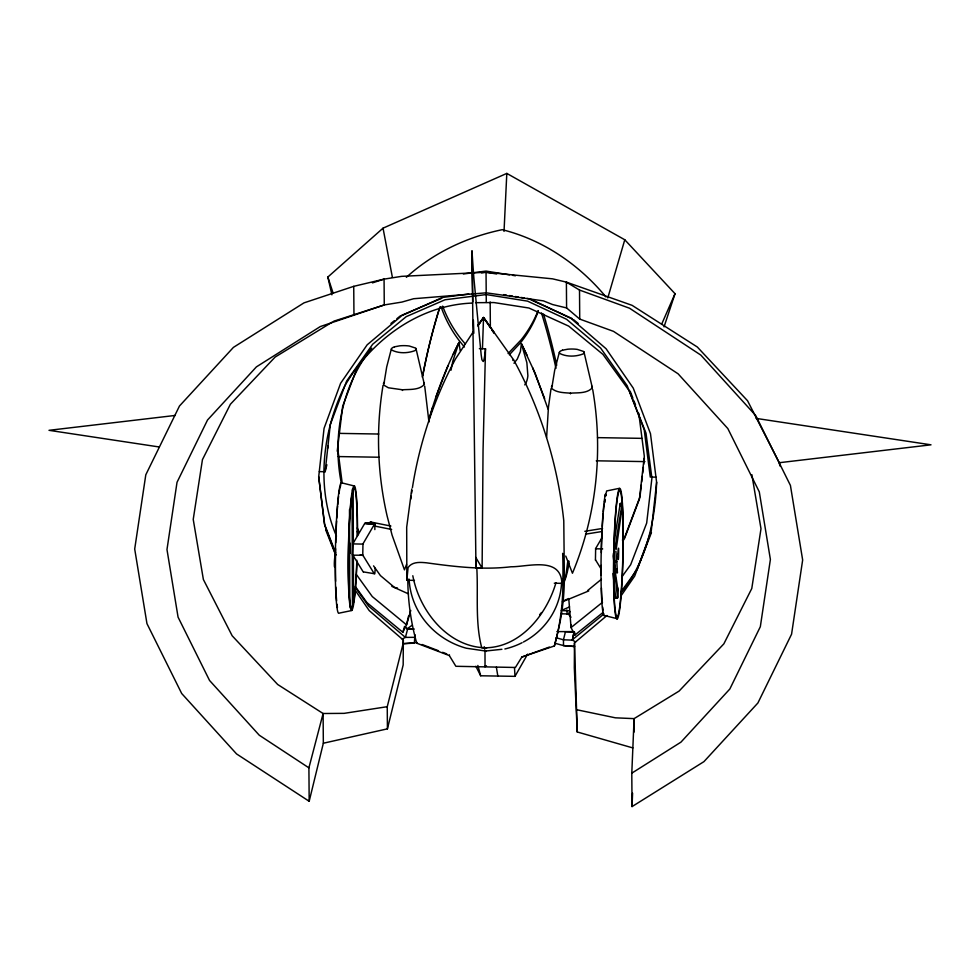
<?xml version="1.0" encoding="UTF-8"?>
<svg xmlns="http://www.w3.org/2000/svg" width="980" height="980" viewBox="0 0 980 980"><rect width="100%" height="100%" fill="white"/><g stroke="black" fill="none" stroke-linecap="round" stroke-linejoin="round"><path stroke-width="1.47" d="M476.856 569.184C478.252 595.179 475.067 622.496 481.731 647.719C518.726 649.63 546.485 615.514 555.966 582.733M402.474 390.444L402.474 389.783L388.399 387.786L383.731 385.079L386.696 366.961L391.375 348.88M570.458 393.825L570.458 393.164C564.137 392.625 556.775 392.833 551.716 388.46L554.68 370.342L559.347 352.261M546.607 437.423L548.445 407.215L551.029 388.68M482.454 348.733L483.544 317.52L513.814 360.138C531.785 393.127 545.272 428.493 554.141 464.998A499.8 459.228 10.8 0 1 563.782 520.87L564.321 573.312A261.476 248.038 13.6 0 1 555.844 639.952L554.398 645.955L521.875 657.029L515.394 667.478L455.872 666.29L449.318 655.571L416.721 643.186A261.476 248.038 13.6 0 1 407.815 578.996M485.517 348.794L483.042 450.665L482.111 568.143L475.974 568.02L471.993 250.978A485.492 43.292 -89.6 0 0 473.879 278.112L481.168 354.772L481.927 359.807L483.25 361.51A48.277 3.454 -88.8 0 0 484.635 356.083L485.517 348.794L479.379 348.672M332.343 322.04L275.135 357.063L230.386 404.262L202.444 459.632L193.232 519.4L203.375 579.486L232.174 635.787L277.671 684.481L323.106 713.514L323.339 743.232L309.178 801.285L236.572 753.939L181.692 693.509L146.951 623.611L134.701 549.021L145.799 474.798L179.463 406.026L233.424 347.385L303.984 302.869L353.731 286.344L384.062 279.129L401.629 276.348L486.043 272.256L552.536 278.835L566.391 282.13L579.511 290.055L629.528 308.222L700.798 355.066L755.678 415.508L790.419 485.406L802.657 559.996L791.571 634.207L757.895 702.991L703.946 761.632L632.051 806.589L632.578 793.151M632.051 806.589L631.794 773.159L634.085 718.634L679.091 691.084L723.84 643.872L751.783 588.502L760.995 528.735L751.868 474.663M504.026 231.39L506.807 173.411L383.033 228.168L327.847 277.046L331.901 294.821M571.218 624.64L571.046 627.555L574.868 635.077L603.19 612.329M355.63 590.916L369.215 610.589L403.331 640.062L403.013 644.056L387.247 706.69L387.418 728.851L323.339 743.232M606.988 615.501L574.476 642.88L577.257 731.974L632.86 747.924M414.454 580.393L406.847 580.234L408.084 567.555C412.286 561.503 420.175 562.202 426.594 562.826C454.549 566.673 482.846 570.127 511.07 566.771C527.852 566.918 561.001 556.064 561.895 583.357L554.288 583.198M375.242 568.253L374.801 573.79L363.666 571.94M620.377 506.403L620.475 503.193L620.156 504.038A395.308 19.955 -81.4 0 0 614.178 541.438M319.345 471.613L325.152 471.711L330.297 424.56L346.651 381.036L372.67 344.25L406.259 316.626L444.969 299.782L486.215 294.564L527.571 301.142L566.538 319.26L600.569 347.998L627.163 385.655L644.203 429.718L650.267 477.052L656.037 477.15M341.432 483.777C332 437.154 341.665 385.593 371.726 348.145M337.23 451.216L342.669 406.21L357.651 366.508M641.337 484.978L639.989 496.762L625.007 536.464L622.423 540.102M641.68 482.025L642.353 476.133M642.684 473.181L643.358 467.276M643.701 464.336L644.375 458.432M563.953 576.154L564.321 573.312M567.861 560.634L565.827 576.228L564.186 580.172M613.529 553.137L613.149 556.052A395.308 12.324 86.4 0 0 615.538 572.749L617.4 572.639L616.8 561.442A381.122 3.504 86.8 0 0 615.857 551.14M383.058 385.299C375.83 428.554 377.288 473.169 387.1 515.897L392.074 535.105L404.458 569.858L406.516 564.505M411.796 488.971L406.688 527.203L406.847 580.234M451.008 370.22L452.821 361.167L459.032 342.424L460.122 350.46M604.476 501.895L604.88 499.506L604.893 502.544M575.652 641.888L572.357 640.136L573.79 633.068M573.79 633.423L572.357 640.136L563.463 639.781L556.162 637.772M408.538 616.138L406.529 624.848L402.829 632.247L366.973 602.639L355.36 586.555M449.318 655.571L449.477 654.91M485.284 665.861L485.247 666.033A2.401 2.279 13.6 0 0 485.86 665.959A2.401 2.279 13.6 0 0 486.423 666.057L486.46 665.886M521.875 657.029L549.327 647.082M387.418 728.851L403.172 664.93L403.331 640.062M327.565 448.546L328.251 445.765M325.152 471.711L326.867 464.753M417.272 642.525L403.356 643.676L414.344 643.149L414.969 634.648M309.178 801.285L308.908 767.842L323.106 713.514L344.139 713.354L387.247 706.69M428.762 420.2C436.223 393.372 446.268 367.194 459.032 342.424L453.262 354.123M614.815 549.168A395.148 19.992 -81.3 0 1 622.006 504.296L622.325 503.463L622.116 507.456A381.122 17.407 -82.7 0 1 616.175 549.4M405.353 626.992L407.656 628.989L405.414 637.392L402.143 639.034M607.796 297.932L624.774 239.769L506.807 173.411M428.958 419.808L432.768 406.81M410.767 610.43L406.529 624.848L372.29 596.575L356.487 574.672M402.829 632.247L404.569 626.416M664.036 326.879L675.024 293.694L624.774 239.769M436.137 396.386L447.921 366.03M651.455 532.544L637.319 569.258L620.769 592.141M351.881 610.503L339.117 613.137A65.329 4.679 -88.8 0 1 335.393 551.85A65.329 4.679 -88.8 0 1 341.163 482.724L353.841 485.872L352.665 488.849A62.438 4.471 -88.8 0 0 348.929 594.407A62.438 4.471 -88.8 0 0 356.941 562.14M619.385 488.322L606.632 490.956L605.432 496.223L605.946 494.876M350.179 553.332L350.338 543.275M359.991 555.17L362.857 555.231L352.592 555.182L352.776 543.9L364.781 523.357L367.623 522.855A4.973 0.625 0.6 0 1 372.645 522.952L374.838 523.565L374.85 529.604M362.968 543.863L362.747 555.513M486.092 651.039L486.178 651.48M595.644 548.543L595.436 560.193M563.966 582.255L565.031 579.768A90.111 85.481 13.4 0 0 569.098 561.246M661.623 324.27L675.024 293.694M475.863 666.278L480.678 675.784L514.99 676.347L527.62 654.138M374.838 523.565L371.996 524.067A4.973 0.625 0.6 0 1 366.961 523.969L364.781 523.357L374.838 523.565L362.821 544.096L352.776 543.9L352.592 555.182M602.32 537.126L595.509 548.788L602.688 548.923M473.377 331.608L455.48 358.962C438.072 391.424 425.345 426.312 417.26 462.242A499.8 459.228 10.8 0 0 412.409 487.685M621.002 595.901L634.709 576.044L651.247 531.001L656.625 482.454L650.487 433.711L633.252 388.117L606.093 348.757L570.862 318.329L529.96 298.888L527.044 298.41M512.834 360.42L513.471 359.55M477.579 325.924L483.544 317.52L494.043 332.343M622.704 541.181L624.456 538.718L639.438 499.016L644.313 456.264L638.776 413.327M383.401 383.56L384.454 382.065M415.961 348.464L424.352 384.38C419.158 390.322 409.689 389.232 402.474 389.783M551.385 386.941L552.438 385.446M583.945 351.845L592.337 387.762C587.143 393.703 577.661 392.613 570.458 393.164M621.014 592.753C646.396 562.177 655.338 519.951 656.6 482.209M478.179 325.041L483.544 317.52A490.625 463.295 -3 0 1 490.074 327.234M621.749 577.048L630.642 564.75L646.678 523.075L651.908 478.179L645.992 433.111L629.295 390.885L602.945 354.393L568.706 326.12L528.918 308.014L493.957 302.563L475.57 302.685M560.915 613.811L568.241 613.933L569.98 611.545M513.986 363.274L517.281 359.06L520.368 351.661L521.409 343.674L535.154 373.319L548.077 409.138M539.625 614.754L541.475 612.537M406.369 277.303C433.221 252.901 466.823 237.025 502.226 229.688C543.165 239.88 579.241 264.661 605.983 296.977M508.081 353.523L521.164 339.803A124.093 117.722 13.6 0 0 538.094 310.587M509.331 354.785L520.417 342.902A124.093 117.722 13.6 0 0 538.302 311.15M587.535 590.634L601.426 579.254M572.357 639.781L603.986 613.933M390.934 323.461L394.475 320.619M396.839 318.721L400.379 315.879M602.516 602.271L571.046 627.555L568.768 598.547L563.279 600.912M407.178 628.829L411.894 625.399M631.794 773.159L680.953 742.142L729.831 689.014L760.333 626.71L770.39 559.47L759.292 491.874L727.822 428.554L678.099 373.809L613.541 331.375L579.731 319.088L566.587 307.941L552.647 304.56L543.398 300.872L486.202 292.824L413.634 298.729L401.923 302.073L384.27 304.939L333.641 321.244M318.708 476.66L324.429 523.994L335.613 552.732M561.295 610.491L569.576 606.902M401.702 315.315L441.723 298.312M562.41 601.781L588.76 590.928M308.908 767.842L259.259 735.208L209.549 680.463L178.066 617.13L166.98 549.547L177.025 482.307L207.527 420.004L256.405 366.875L320.325 326.548L384.27 304.939L384.062 279.129L372.449 282.877M584.815 531.295L602.565 528.453M585.538 534.161L601.818 531.552M481.511 272.844L486.031 272.256L496.627 273.971M468.795 294.037L442.531 297.454L401.923 315.548L367.157 344.825L340.599 383.303L324.062 428.346L318.684 476.893L324.821 525.635L335.895 554.95M463.356 273.971L486.043 271.093L509.551 274.841M472.532 303.065C418.558 304.964 371.028 340.464 344.605 386.206C322.053 432.29 315.915 488.31 336.483 536.146M175.175 415.447L49 430.318L159.042 446.954M778.99 462.744L931 444.822L756.131 418.399M485.419 651.039L501.907 649.299M613.995 550.968A380.951 3.271 86.8 0 1 614.84 560.413L614.962 561.81L616.824 561.699M613.039 573.521A395.148 35.991 87.1 0 0 615.722 598.008L617.584 597.898A9.788 0.943 86.6 0 0 618.098 591.246L617.572 587.522A380.951 40.045 86 0 0 614.889 569.674M486.852 647.817C448.362 647.792 419.403 611.214 412.813 575.738M556.873 631.61L573.68 631.586M338.994 433.38L378.77 434.03M597.53 437.631L641.9 438.354M338.039 456.558L379.04 457.231M596.281 460.808L644.926 461.605M563.218 610.687L569.343 610.785M413.548 629.234L407.656 628.989M414.307 637.331L405.414 637.392L368.627 606.154L355.532 587.731M561.65 579.278L562.875 579.303A490.625 463.295 -3 0 0 562.667 553.357M349.799 606.816L352.445 606.877L352.09 494.422M406.602 628.756L414.185 629.013M574.084 632.088L565.448 631.733L563.463 639.781L563.512 645.6L574.501 646.506L563.512 645.6L554.839 643.211M620.156 504.038L622.006 504.296M485.737 651.051L466.26 648.209A77.102 73.145 13.6 0 1 409.126 579.143M512.491 275.307L515.431 275.772M503.634 294.613L506.562 295.09M509.49 295.556L512.418 296.034M515.345 296.511L518.261 296.989M521.188 297.467L524.116 297.945M397.476 588L394.524 587.449L380.461 575.628L373.552 565.864M390.91 526.064L370.183 521.911L374.348 523.553A4.973 1.568 11.1 0 1 373.968 525.109M373.87 525.905L391.645 529.457M577.085 709.814L615.428 717.826L634.085 718.634L634.195 731.999M617.339 618.723L604.672 615.587A62.438 4.471 -88.8 0 1 601.022 565.117A62.438 4.471 -88.8 0 1 605.42 494.043L605.469 496.113M422.049 644.497L438.513 650.745M442.629 652.312L446.733 653.868M391.841 586.371L408.525 593.892M530.78 299.782L572.418 318.708M573.57 319.664L578.2 323.486M568.241 613.933L570.997 617.216M465.194 343.919L460.772 338.59A124.093 117.722 13.6 0 1 442.678 306.103M464.447 347.018L460.024 341.689A124.093 117.722 13.6 0 1 441.012 306.605M595.546 559.911L600.85 568.51M362.857 555.231L374.238 573.668M352.8 555.035L363.421 572.234M475.729 557.351L482.111 568.143M527.252 355.605L521.409 343.674L526.86 362.661L527.889 375.83A23.177 11.454 76.5 0 1 524.741 384.883M532.667 367.733L544.647 398.566M325.642 529.727L335.503 554.655M630.164 391.155L632.86 398.088M633.925 400.857L635.542 405.01M565.754 556.052L572.443 573.239C596.502 515.541 603.411 451.057 592.692 389.513M357.32 527.938L358.937 532.091M357.308 531.564L358.386 534.345M327.847 277.046L333.053 292.898M477.86 665.445L480.678 675.784M592.006 386.243L592.337 387.762M424.022 382.862L424.352 384.38M383.033 228.168L392.38 277.267M779.847 465.929L779.345 462.915L747.556 400.759L697.331 347.018L632.1 305.344L566.391 282.13L566.587 307.941M496.37 667.221L497.84 676.065M484.586 649.079L484.243 646.678M424.708 386.132L428.958 422.074M617.572 587.522L618 590.56M337.782 448.963L342.179 483.005M574.611 632.149L574.868 635.077M566.844 609.903L567.224 614.387M614.84 560.413L614.926 561.552M614.962 561.81L615.538 572.749M514.488 667.515L514.99 676.347M577.257 731.974L574.317 667.735L574.476 642.88M473.83 333.286L473.377 320.227M472.85 301.84L472.36 278.087A485.492 26.203 -88.1 0 1 471.993 250.978M579.511 290.055L579.731 319.088M490.172 301.95L490.368 327.884M486.043 272.256L486.276 302.44M353.731 286.344L353.964 315.376M484.99 650.255L485.039 666.865M475.949 559.163L475.974 568.02M353.155 489.792L353.327 543.385M353.363 555.538L353.51 602.627M349.493 509.563L349.799 605.297M478.436 325.066A490.625 456.864 26.9 0 1 483.544 317.52M491.666 329.684A490.625 463.295 -3 0 1 494.03 333.384M334.474 566.942A9.788 1.605 -84.2 0 1 334.964 556.028L335.123 555.783A381.122 57.734 -84.4 0 1 335.773 554.68M353.841 485.872A62.438 4.471 -88.8 0 1 357.492 535.607M337.475 607.502A63.039 4.508 -88.8 0 1 336.998 604.305M336.63 600.801A63.039 4.508 -88.8 0 1 335.822 587.106M335.638 581.287A63.039 4.508 -88.8 0 1 335.613 548.726M335.748 542.712A63.039 4.508 -88.8 0 1 336.593 521.078M336.752 518.126A63.039 4.508 -88.8 0 1 337.598 506.109M337.733 504.602A63.039 4.508 -88.8 0 1 338.566 496.493M338.945 493.602A63.039 4.508 -88.8 0 1 339.668 489.253M339.913 488.138A63.039 4.508 -88.8 0 1 340.721 485.578M357.32 536.072A60.148 4.312 -88.8 0 0 353.805 488.15L351.489 497.999A60.148 4.312 -88.8 0 0 348.39 567.212A60.148 4.312 -88.8 0 0 351.918 608.225L354.221 598.376A60.148 4.312 -88.8 0 0 356.843 560.241M410.767 499.102A499.8 459.228 10.8 0 1 411.147 496.235M411.551 493.381A499.8 459.228 10.8 0 1 411.968 490.539M422.833 375.463A668.385 634.036 13.6 0 1 439.555 307.745M422.356 377.141A668.409 634.048 13.6 0 1 440.106 306.691M562.875 579.303A261.476 248.038 13.6 0 1 554.398 645.955M616.065 597.2A9.788 0.943 86.6 0 1 615.722 598.008M617.584 597.898A395.308 36.15 87.1 0 1 613.75 562.238M617.4 572.639A395.148 12.556 86.4 0 1 616.824 569.013M603.104 610.111A60.148 4.312 -88.8 0 1 602.651 607.061M602.235 603.092A60.148 4.312 -88.8 0 1 601.438 588.024M601.206 575.236A60.148 4.312 -88.8 0 1 601.193 565.387M601.352 552.598A60.148 4.312 -88.8 0 1 602.186 529.212M602.332 526.383A60.148 4.312 -88.8 0 1 603.227 513.373M603.362 511.732A60.148 4.312 -88.8 0 1 604.121 504.345M561.601 582.218A77.102 73.145 13.6 0 1 523.406 642.035M522.071 642.721A77.102 73.145 13.6 0 1 504.884 648.981M543.496 314.029A668.385 634.036 13.6 0 1 556.714 365.258M541.45 312.914A668.409 634.06 13.6 0 1 555.966 368.358M617.927 554.031C618.539 573.312 619.176 534.039 617.927 554.031M352.665 488.849L352.641 491.127L352.665 488.849M394.524 346.81L392.735 347.569A10.511 3.246 -0.2 0 0 392.086 350.24C398.995 353.609 407.68 353.327 414.797 350.693A10.511 3.246 -0.2 0 0 415.447 348.023L409.248 346.001A13.316 4.104 -0.2 0 0 399.84 345.818L394.524 346.81M562.508 350.191L560.719 350.95A10.511 3.246 -0.2 0 0 560.07 353.621C566.979 356.99 575.664 356.708 582.782 354.074A10.511 3.246 -0.2 0 0 583.431 351.404L577.232 349.382A13.316 4.104 -0.2 0 0 567.824 349.199L562.508 350.191M621.002 596.857A65.329 4.679 -88.8 0 0 620.585 489.535A65.329 4.679 -88.8 0 0 613.517 574.182A65.329 4.679 -88.8 0 0 621.002 596.857M620.904 595.338A63.039 4.508 -88.8 0 0 620.512 491.776A63.039 4.508 -88.8 0 0 613.688 573.459A63.039 4.508 -88.8 0 0 620.904 595.338"/></g></svg>
